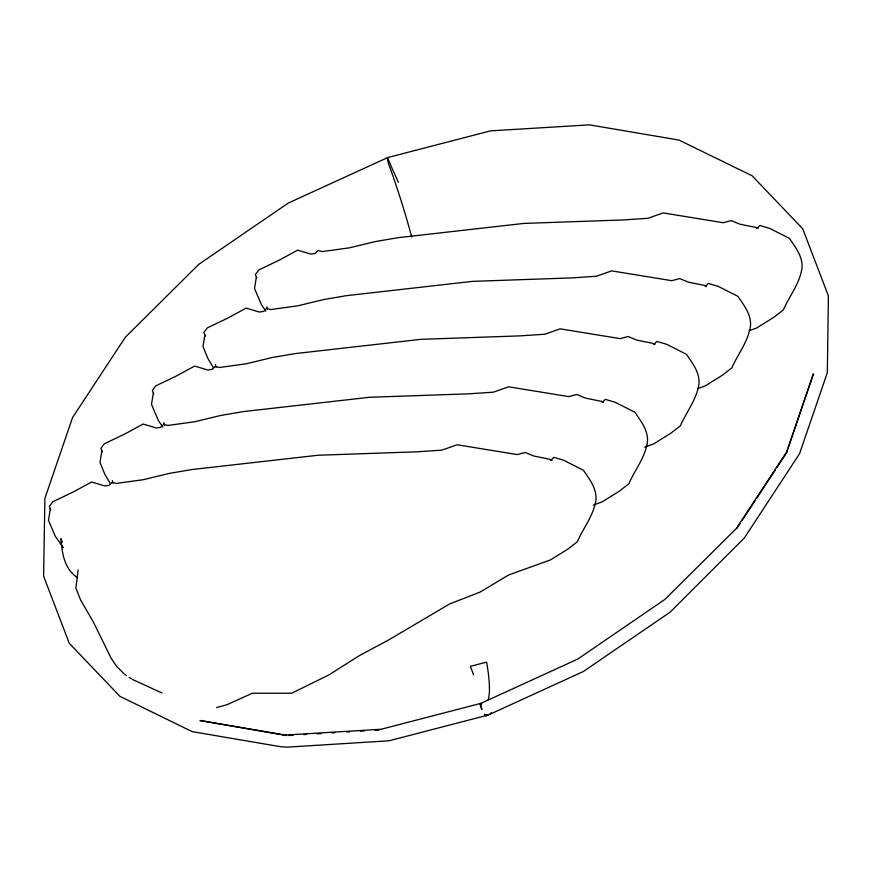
<?xml version="1.0" encoding="UTF-8"?>
<svg xmlns="http://www.w3.org/2000/svg" width="872" height="872" viewBox="0 0 872 872"><rect width="100%" height="100%" fill="white"/><g stroke="black" fill="none" stroke-linecap="round" stroke-linejoin="round"><path stroke-width="1.31" d="M50.336 508.736L48.472 520.366L55.416 536.52L63.482 547.736M101.85 450.78L99.986 462.411L104.814 474.292L110.548 483.949M153.363 392.814L151.499 404.445L158.431 420.598L162.781 427.062M204.876 334.848L203.002 346.478L207.841 358.359L213.575 368.017M256.39 276.893L254.515 288.523L261.458 304.677L265.807 311.141M78.142 569.972L75.875 588.284L80.715 600.165L93.173 621.649L111.245 658.469L116.641 666.382L123.682 673.413M786.446 453.015L813.413 373.859L786.62 452.099L787.078 451.304L736.23 528.585L664.856 599.435L577.831 659.025L481.072 703.301L381.184 729.243L284.97 735.074L285.776 735.151L200.004 720.523L286.55 735.543M736.829 528.487L740.546 522.851M742.028 520.595L755.381 500.299M756.863 498.043L775.404 469.855M776.898 467.599L785.792 454.072M756.929 228.573L759.817 225.466L769.714 228.388L789.476 238.405C795.547 247.474 803.025 256.63 801.989 268.249C799.537 283.901 789.498 295.891 783.361 309.898L773.856 317.288L756.667 328.003L749.026 330.761M705.415 286.539L708.304 283.422L718.201 286.354L737.974 296.371C744.034 305.44 751.511 314.585 750.476 326.215C748.023 341.868 737.985 353.847 731.848 367.864L722.343 375.254L705.154 385.958L697.513 388.716M653.902 344.495L656.79 341.388L666.688 344.309L686.46 354.326C692.521 363.395 699.998 372.551 698.963 384.171C696.521 399.823 686.471 411.813 680.334 425.83L670.841 433.21L653.64 443.924L644.724 447.14M602.389 402.461L605.288 399.354L615.174 402.275L634.947 412.293C641.007 421.361 648.485 430.517 647.449 442.137C645.008 457.789 634.958 469.779 628.821 483.786L619.327 491.176L602.127 501.891L593.211 505.106M550.875 460.416L553.775 457.31L563.661 460.242L583.433 470.259C589.494 479.317 596.971 488.473 595.947 500.103C593.494 515.744 583.444 527.734 577.318 541.752L567.814 549.142L550.614 559.846L508.561 575.019L479.992 592.143L449.854 603.827L388.52 640.015L359.079 655.777L328.918 674.917L291.706 693.229L252.313 693.24L227.134 704.641L216.616 707.563M398.406 182.39A154.562 8.524 65.4 0 0 392.574 169.484L387.56 157.679A8.284 1.275 70.4 0 0 390.209 168.187L390.939 170.236A156.382 24.002 70.4 0 1 411.704 236.999M387.648 157.592L288.25 203.078L198.74 264.369L125.339 337.235L72.583 417.514L44.897 498.381L43.6 576.152L69.27 643.307L119.933 696.336L192.123 731.619L280.948 746.77L287.27 747.141L388.977 740.797L487.982 715.084M489.759 714.332L583.401 671.484L670.132 612.144L744.328 537.991L799.58 453.658L827.332 372.638L828.4 295.935L802.731 228.78L752.067 175.752L678.939 140.054L589.472 124.86L490.511 130.865L387.768 157.538M288.992 735.521L293.025 735.281M303.783 734.627L306.464 734.464M317.223 733.81L321.256 733.57M332.014 732.916L334.706 732.753M346.805 732.011L349.498 731.848M360.245 731.205L364.278 730.954M375.036 730.3L379.069 730.06M161.996 692.989L132.152 679.31M758.008 228.573L755.686 227.396L739.968 224.224L731.172 220.594L723.302 222.731L663.189 212.921L647.918 218.294L623.229 219.951L523.898 223.417L397.959 237.696L375.233 241.588L349.301 247.855L322.171 251.605L318.138 250.395L315.217 253.447L310.737 254.068L297.657 250.155L279.236 260.172L258.908 269.884L255.376 274.473L256.826 278.037M706.494 286.539L704.173 285.362L688.455 282.179L679.669 278.56L671.789 280.686L611.675 270.876L596.404 276.25L571.716 277.906L472.384 281.373L346.446 295.663L323.719 299.554L297.799 305.821L270.658 309.571L266.625 308.361L263.704 311.413L259.224 312.034L246.144 308.121L227.723 318.127L207.394 327.85L203.863 332.439L205.323 336.003M654.981 344.505L652.659 343.328L636.942 340.145L628.156 336.516L620.275 338.652L560.162 328.842L544.891 334.216L520.202 335.873L420.871 339.339L294.932 353.629L272.206 357.509L246.286 363.777L219.155 367.526L215.112 366.327L212.19 369.379L207.71 369.99L194.63 366.077L176.209 376.094L155.881 385.816L152.349 390.394L153.81 393.97M603.468 402.461L601.146 401.284L585.439 398.112L576.643 394.482L568.762 396.618L508.649 386.808L493.378 392.182L468.689 393.828L369.357 397.294L243.419 411.584L220.692 415.475L194.772 421.743L167.642 425.492L163.598 424.283L160.677 427.335L156.197 427.956L143.117 424.043L124.696 434.049L104.368 443.772L100.847 448.361L102.296 451.925M551.954 460.427L549.633 459.25L533.926 456.067L525.129 452.448L517.249 454.574L457.135 444.764L441.864 450.137L417.176 451.794L317.844 455.26L191.905 469.55L169.179 473.431L143.259 479.698L116.129 483.459L112.085 482.249L109.164 485.301L104.695 485.922L91.604 482.009L73.183 492.015L52.854 501.738L49.333 506.327L50.783 509.891M129.187 677.479L131.171 678.699M124.576 674.111L126.364 675.517M77.564 577.755C64.07 568.893 62.184 553.153 60.887 538.602L62.337 542.166M485.268 715.247L484.342 714.299L485.9 714.953A167.958 25.779 70.4 0 0 491.209 712.697M480.014 704.086L481.889 709.459A8.284 1.275 70.4 0 1 481.791 703.9M473.583 674.83L470.368 666.339L486.652 662.11L487.84 669.642A156.382 24.002 70.4 0 1 488.2 699.638M266.941 306.759L267.464 309.288M215.428 364.714L215.951 367.243M163.914 422.68L164.437 425.209M112.401 480.646L112.924 483.175M487.197 714.517A165.92 9.145 65.4 0 1 485.246 715.204"/></g></svg>
